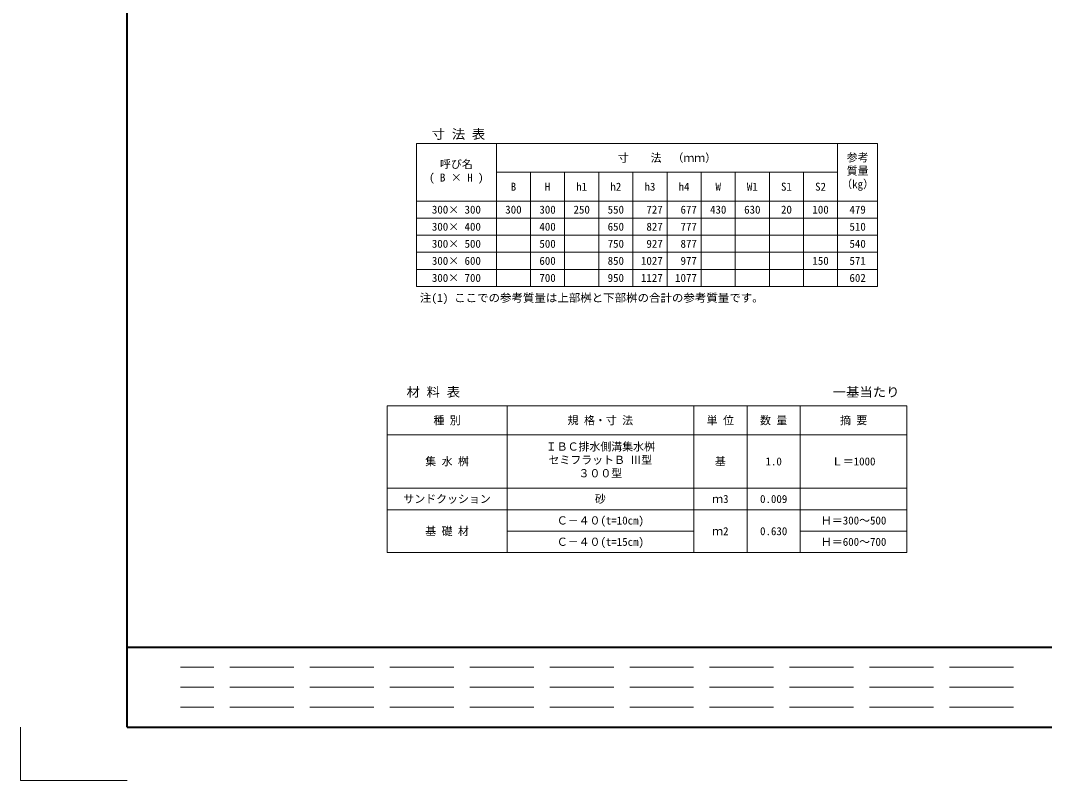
# Model space of a CAD drawing. Units: millimetres at full size; details may follow other scales. Extents: x 171976 to 209231, y 872007 to 885239.
# Drawn here: x 171976 to 175817, y 872007 to 874857 of the extents above; entities that cross this region are included whole.
import ezdxf
from ezdxf.enums import TextEntityAlignment as Align

# ---------------------------------------------------------------- set-up
doc = ezdxf.new("R2010")
doc.units = ezdxf.units.MM
doc.header["$LTSCALE"] = 40
doc.linetypes.add('DASHED', pattern=[7.5, 6, -1.5])
for name, color, linetype, lineweight in [('Defpoints_3', 8, 'Continuous', 0), ('図枠', 7, 'Continuous', 5), ('寸法表', 30, 'Continuous', 13)]:
    doc.layers.add(name, color=color, linetype=linetype, lineweight=lineweight)
doc.layers.add('文字', color=7, linetype='Continuous')
doc.styles.add('ＭＳ 明朝', font='')
doc.styles.get('ＭＳ 明朝').set_extended_font_data('MS Mincho')

msp = doc.modelspace()

# ---------------------------------------------------------------- linework, layer by layer
at = {"layer": 'Defpoints_3'}
for p, q in [((173761.24, 874116.09), (173889.24, 874116.09)), ((174017.24, 874116.09), (174145.24, 874116.09)), ((174529.24, 874116.09), (175041.24, 874116.09)), ((173761.24, 874052.09), (173889.24, 874052.09)), ((174017.24, 874052.09), (174145.24, 874052.09)), ((174529.24, 874052.09), (175041.24, 874052.09)), ((173761.24, 873988.09), (173889.24, 873988.09)), ((174017.24, 873988.09), (174145.24, 873988.09)), ((174529.24, 873988.09), (174913.24, 873988.09)), ((173761.24, 873924.09), (173889.24, 873924.09)), ((174017.24, 873924.09), (174145.24, 873924.09)), ((174529.24, 873924.09), (175041.24, 873924.09))]:
    msp.add_line(p, q, dxfattribs=at)
at = {"layer": 'Defpoints_3', "color": 7, "lineweight": 13}
for p, q in [((171976.24, 872207.22), (171976.24, 872007.22)), ((171976.24, 872007.22), (172376.24, 872007.22))]:
    msp.add_line(p, q, dxfattribs=at)
at = {"layer": '図枠', "lineweight": 40}
for p, q in [((172376.24, 872207.22), (172376.24, 877747.22)), ((172376.24, 872507.22), (180176.24, 872507.22)), ((172376.24, 872207.22), (180176.24, 872207.22))]:
    msp.add_line(p, q, dxfattribs=at)
at = {"layer": '図枠', "linetype": 'DASHED', "lineweight": 9}
for p, q in [((175701.24, 872432.22), (172576.24, 872432.22)), ((175701.24, 872357.22), (172576.24, 872357.22)), ((175701.24, 872282.22), (172576.24, 872282.22))]:
    msp.add_line(p, q, dxfattribs=at)
at = {"layer": '寸法表'}
for p, q in [((173461.24, 874396.09), (175191.24, 874396.09)), ((173461.24, 874396.09), (173461.24, 873860.09)), ((173761.24, 874396.09), (173761.24, 873860.09)), ((175041.24, 874396.09), (175041.24, 873860.09)), ((175191.24, 874396.09), (175191.24, 873860.09)), ((173761.24, 874288.09), (175041.24, 874288.09)), ((173889.24, 874288.09), (173889.24, 873860.09)), ((174017.24, 874288.09), (174017.24, 873860.09)), ((174145.24, 874288.09), (174145.24, 873860.09)), ((174273.24, 874288.09), (174273.24, 873860.09)), ((174401.24, 874288.09), (174401.24, 873860.09)), ((174529.24, 874288.09), (174529.24, 873860.09)), ((174657.24, 874288.09), (174657.24, 873860.09)), ((174785.24, 874288.09), (174785.24, 873860.09)), ((174913.24, 874288.09), (174913.24, 873860.09)), ((173461.24, 874180.09), (175191.24, 874180.09)), ((173461.24, 874116.09), (173761.24, 874116.09)), ((173889.24, 874116.09), (174017.24, 874116.09)), ((174145.24, 874116.09), (174529.24, 874116.09)), ((175041.24, 874116.09), (175191.24, 874116.09)), ((173461.24, 874052.09), (173761.24, 874052.09)), ((173889.24, 874052.09), (174017.24, 874052.09)), ((174145.24, 874052.09), (174529.24, 874052.09)), ((175041.24, 874052.09), (175191.24, 874052.09)), ((173461.24, 873988.09), (173761.24, 873988.09)), ((173889.24, 873988.09), (174017.24, 873988.09)), ((174145.24, 873988.09), (174529.24, 873988.09)), ((174913.24, 873988.09), (175191.24, 873988.09)), ((173461.24, 873924.09), (173761.24, 873924.09)), ((173889.24, 873924.09), (174017.24, 873924.09)), ((174145.24, 873924.09), (174529.24, 873924.09)), ((175041.24, 873924.09), (175191.24, 873924.09)), ((173461.24, 873860.09), (175191.24, 873860.09)), ((173351.32, 873411.84), (175301.32, 873411.84)), ((173351.32, 873411.84), (173351.32, 872862.24)), ((173801.32, 873411.84), (173801.32, 872862.24)), ((174501.32, 873411.84), (174501.32, 872862.24)), ((174701.32, 873411.84), (174701.32, 872862.24)), ((174901.32, 873411.84), (174901.32, 872862.24)), ((175301.32, 873411.84), (175301.32, 872862.24)), ((173351.32, 873303.84), (175301.32, 873303.84)), ((173351.32, 873103.84), (175301.32, 873103.84)), ((173351.32, 873022.24), (175301.32, 873022.24)), ((173801.32, 872942.24), (174501.32, 872942.24)), ((174901.32, 872942.24), (175301.32, 872942.24)), ((173351.32, 872862.24), (175301.32, 872862.24))]:
    msp.add_line(p, q, dxfattribs=at)

# ---------------------------------------------------------------- texts
at = {"layer": '寸法表', "style": 'ＭＳ 明朝'}
for s, p in [('呼び名', (173549.82, 874333.57)), ('参考', (175075.29, 874358.57)), ('質量', (175075.29, 874308.57)), ('( B × H )', (173508.87, 874283.57)), ('（kg）', (175054.82, 874258.57)), ('ＩＢＣ排水側溝集水桝', (173946.57, 873274.32)), ('セミフラットＢ Ⅲ型', (173956.8, 873224.32)), ('３００型', (174069.42, 873174.32))]:
    msp.add_text(s, height=30.02, dxfattribs=at).set_placement(p, align=Align.TOP_LEFT)
for s, p in [('寸\u3000\u3000法\u3000（ｍｍ）', (174401.24, 874342.09)), ('h1', (174081.24, 874234.09)), ('h2', (174209.24, 874234.09)), ('h3', (174337.24, 874234.09)), ('h4', (174465.24, 874234.09)), ('B', (173825.24, 874234.09)), ('H', (173953.24, 874234.09)), ('W', (174593.24, 874234.09)), ('W1', (174721.24, 874234.09)), ('S1', (174849.24, 874234.09)), ('S2', (174977.24, 874234.09)), ('300× 300', (173611.24, 874148.09)), ('300', (173825.24, 874148.09)), ('300', (173953.24, 874148.09)), ('250', (174081.24, 874148.09)), ('550', (174209.24, 874148.09)), ('430', (174593.24, 874148.09)), ('630', (174721.24, 874148.09)), ('20', (174849.24, 874148.09)), ('100', (174977.24, 874148.09)), ('479', (175116.24, 874148.09)), ('300× 400', (173611.24, 874084.09)), ('400', (173953.24, 874084.09)), ('650', (174209.24, 874084.09)), ('510', (175116.24, 874084.09)), ('300× 500', (173611.24, 874020.09)), ('500', (173953.24, 874020.09)), ('750', (174209.24, 874020.09)), ('540', (175116.24, 874020.09)), ('300× 600', (173611.24, 873956.09)), ('600', (173953.24, 873956.09)), ('850', (174209.24, 873956.09)), ('150', (174977.24, 873956.09)), ('571', (175116.24, 873956.09)), ('300× 700', (173611.24, 873892.09)), ('700', (173953.24, 873892.09)), ('950', (174209.24, 873892.09)), ('602', (175116.24, 873892.09)), ('種 別', (173576.32, 873357.84)), ('規 格・寸 法', (174151.32, 873357.84)), ('単 位', (174601.32, 873357.84)), ('数 量', (174801.32, 873357.84)), ('摘 要', (175101.32, 873357.84)), ('集 水 桝', (173576.32, 873203.84)), ('基', (174601.32, 873203.84)), ('1.0', (174801.32, 873203.84)), ('Ｌ＝1000', (175101.32, 873203.84)), ('サンドクッション', (173576.32, 873063.04)), ('砂', (174151.32, 873063.04)), ('ｍ3', (174601.32, 873063.04)), ('0.009', (174801.32, 873063.04)), ('Ｃ－４０(t=10cm)', (174151.32, 872982.24)), ('Ｈ＝300～500', (175101.32, 872982.24)), ('基 礎 材', (173576.32, 872942.24)), ('ｍ2', (174601.32, 872942.24)), ('0.630', (174801.32, 872942.24)), ('Ｃ－４０(t=15cm)', (174151.32, 872902.24)), ('Ｈ＝600～700', (175101.32, 872902.24))]:
    msp.add_text(s, height=30.02, dxfattribs=at).set_placement(p, align=Align.MIDDLE_CENTER)
for s, p in [('727', (174385.24, 874148.09)), ('677', (174513.24, 874148.09)), ('827', (174385.24, 874084.09)), ('777', (174513.24, 874084.09)), ('927', (174385.24, 874020.09)), ('877', (174513.24, 874020.09)), ('1027', (174385.24, 873956.09)), ('977', (174513.24, 873956.09)), ('1127', (174385.24, 873892.09)), ('1077', (174513.24, 873892.09))]:
    msp.add_text(s, height=30.02, dxfattribs=at).set_placement(p, align=Align.MIDDLE_RIGHT)
at = {"layer": '文字', "style": 'ＭＳ 明朝', "width": 1.05}
msp.add_text('寸 法 表', height=35.03, dxfattribs=at).set_placement((173619.24, 874431.09), align=Align.MIDDLE_CENTER)
for s, height, p in [('注(1) ここでの参考質量は上部桝と下部桝の合計の参考質量です。', 30.02, (173474.11, 873793.01)), ('一基当たり', 35.03, (175022.55, 873436.2))]:
    msp.add_text(s, height=height, dxfattribs=at).set_placement(p, align=Align.BOTTOM_LEFT)
msp.add_text('材 料 表', height=35.03, dxfattribs=at).set_placement((173524.71, 873436.2), align=Align.BOTTOM_CENTER)

doc.saveas('drawing.dxf')
